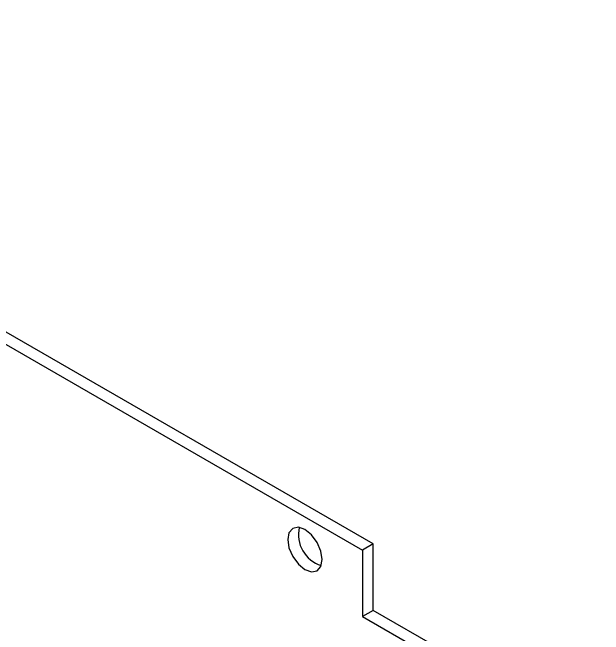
# Paper-space layout 'Layout1' of a CAD drawing. Header units: millimetres. Extents: x 0 to 841, y 0 to 594.
# Drawn here: x 504.3 to 576.9, y 208.3 to 284.8 of the extents above; entities that cross this region are included whole.
import ezdxf

# ---------------------------------------------------------------- set-up
doc = ezdxf.new("R2010")
doc.units = ezdxf.units.MM
doc.layers.get('0').update_dxf_attribs({"lineweight": 50})

psp = doc.layouts.get("Layout1")

# ---------------------------------------------------------------- linework, layer by layer
at = {"color": 18, "linetype": 'Continuous', "lineweight": 25, "true_color": 0x000000}
for p, q in [((548.596, 219.455), (435.46, 284.767)), ((434.151, 284.011), (547.287, 218.699)), ((548.596, 219.455), (547.287, 218.699)), ((548.596, 211.289), (548.596, 219.455)), ((547.287, 218.699), (547.287, 210.534)), ((548.596, 211.289), (547.287, 210.534)), ((576.88, 194.961), (548.596, 211.289)), ((547.287, 210.534), (575.571, 194.206))]:
    psp.add_line(p, q, dxfattribs=at)
at = {"color": 18, "linetype": 'Continuous', "lineweight": 25, "true_color": 0x000000, "flags": 128}
psp.add_lwpolyline([(538.089, 219.985), (538.25, 218.955), (538.71, 217.894), (539.398, 216.966), (540.21, 216.311), (541.022, 216.029), (541.71, 216.163), (542.17, 216.692), (542.331, 217.536), (542.17, 218.567), (541.71, 219.627), (541.022, 220.555), (540.21, 221.21), (539.398, 221.492), (538.71, 221.359), (538.25, 220.829), (538.089, 219.985)], dxfattribs=at)
at = {"color": 18, "linetype": 'Continuous', "lineweight": 25, "true_color": 0x000000}
psp.add_arc((543.38, 220.591), 3.965, 167.09426, 252.90032, dxfattribs=at)

doc.saveas('drawing.dxf')
